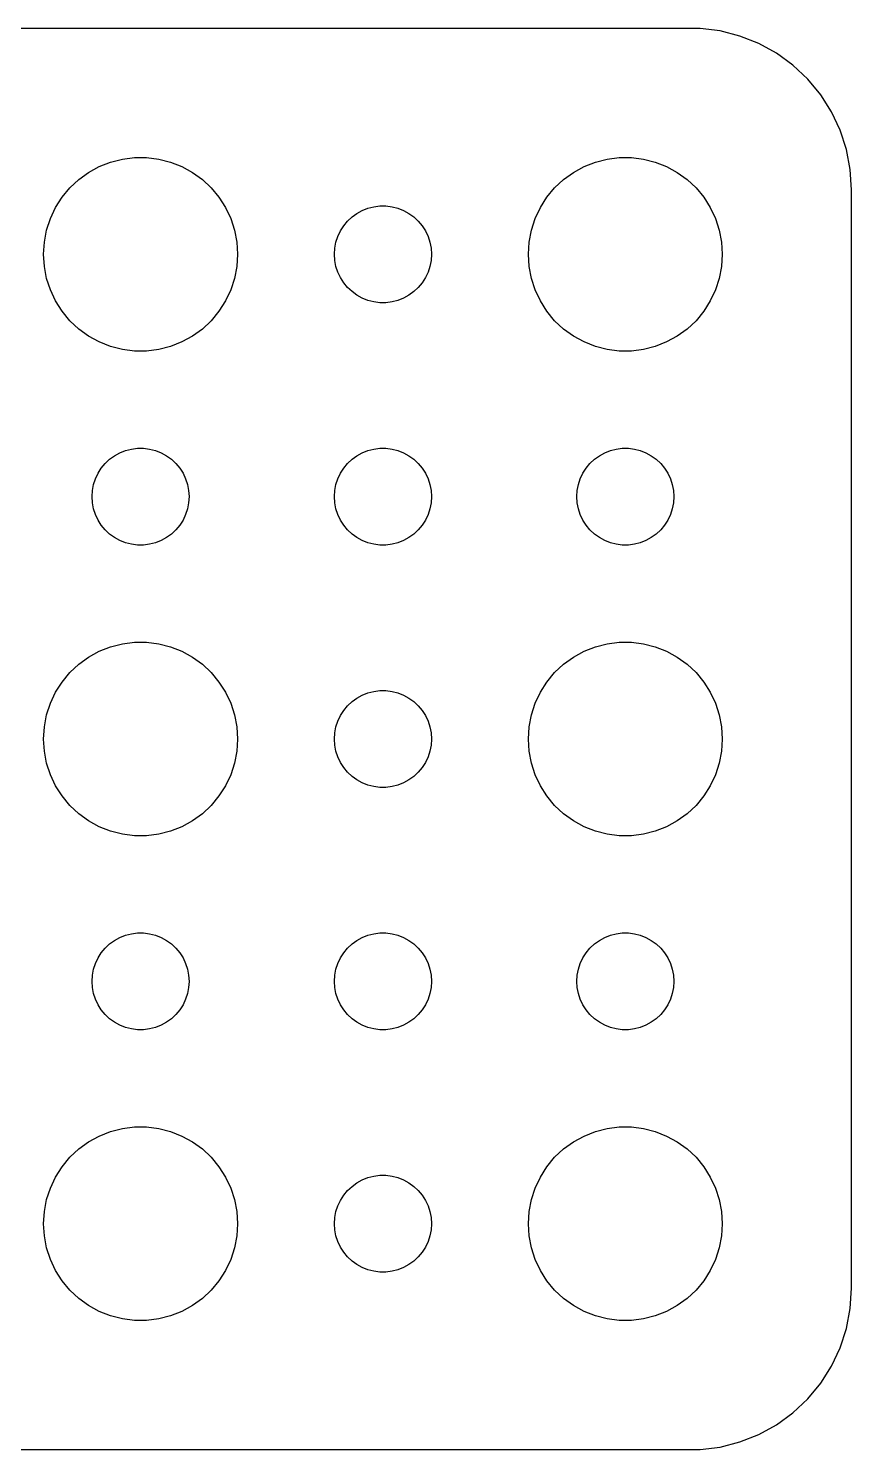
# Model space of a CAD drawing. Header units: metres. Extents: x -44 to 44, y 140 to 346.
# Drawn here: x 19.03 to 44.5, y 194.01 to 237.99 of the extents above; entities that cross this region are included whole.
import ezdxf

# ---------------------------------------------------------------- set-up
doc = ezdxf.new("R2010")
doc.units = ezdxf.units.M

msp = doc.modelspace()

# ---------------------------------------------------------------- linework, layer by layer
for p, q in [((39.8139, 237.99), (-39.8139, 237.99)), ((40.4369, 237.911), (39.8139, 237.99)), ((41.0451, 237.755), (40.4369, 237.911)), ((41.6289, 237.524), (41.0451, 237.755)), ((42.1791, 237.222), (41.6289, 237.524)), ((42.6871, 236.853), (42.1791, 237.222)), ((43.1448, 236.423), (42.6871, 236.853)), ((43.5451, 235.939), (43.1448, 236.423)), ((43.8815, 235.409), (43.5451, 235.939)), ((44.1489, 234.841), (43.8815, 235.409)), ((44.3429, 234.243), (44.1489, 234.841)), ((21.9379, 233.947), (22.3116, 233.994)), ((22.3116, 233.994), (22.6884, 233.994)), ((22.6884, 233.994), (23.0621, 233.947)), ((36.9379, 233.947), (37.3116, 233.994)), ((37.3116, 233.994), (37.6884, 233.994)), ((37.6884, 233.994), (38.0621, 233.947)), ((44.4606, 233.627), (44.3429, 234.243)), ((20.8925, 233.533), (21.2227, 233.714)), ((21.2227, 233.714), (21.5729, 233.853)), ((21.5729, 233.853), (21.9379, 233.947)), ((23.0621, 233.947), (23.427, 233.853)), ((23.427, 233.853), (23.7773, 233.714)), ((23.7773, 233.714), (24.1075, 233.533)), ((35.8925, 233.533), (36.2227, 233.714)), ((36.2227, 233.714), (36.5729, 233.853)), ((36.5729, 233.853), (36.9379, 233.947)), ((38.0621, 233.947), (38.427, 233.853)), ((38.427, 233.853), (38.7773, 233.714)), ((38.7773, 233.714), (39.1075, 233.533)), ((44.5, 233), (44.4606, 233.627)), ((20.3131, 233.054), (20.5877, 233.312)), ((20.5877, 233.312), (20.8925, 233.533)), ((24.1075, 233.533), (24.4123, 233.312)), ((24.4123, 233.312), (24.6869, 233.054)), ((35.3131, 233.054), (35.5877, 233.312)), ((35.5877, 233.312), (35.8925, 233.533)), ((39.1075, 233.533), (39.4123, 233.312)), ((39.4123, 233.312), (39.6869, 233.054)), ((19.8711, 232.445), (20.0729, 232.763)), ((20.0729, 232.763), (20.3131, 233.054)), ((24.6869, 233.054), (24.927, 232.763)), ((24.927, 232.763), (25.1289, 232.445)), ((34.8711, 232.445), (35.0729, 232.763)), ((35.0729, 232.763), (35.3131, 233.054)), ((39.6869, 233.054), (39.927, 232.763)), ((39.927, 232.763), (40.1289, 232.445)), ((44.5, 199), (44.5, 233)), ((19.7107, 232.104), (19.8711, 232.445)), ((25.1289, 232.445), (25.2893, 232.104)), ((29.0439, 232.156), (29.1963, 232.266)), ((29.1963, 232.266), (29.3613, 232.357)), ((29.3613, 232.357), (29.5365, 232.427)), ((29.5365, 232.427), (29.7189, 232.473)), ((29.7189, 232.473), (29.9058, 232.497)), ((29.9058, 232.497), (30.0942, 232.497)), ((30.0942, 232.497), (30.2811, 232.473)), ((30.2811, 232.473), (30.4635, 232.427)), ((30.4635, 232.427), (30.6387, 232.357)), ((30.6387, 232.357), (30.8037, 232.266)), ((30.8037, 232.266), (30.9561, 232.156)), ((34.7107, 232.104), (34.8711, 232.445)), ((40.1289, 232.445), (40.2893, 232.104)), ((19.5942, 231.746), (19.7107, 232.104)), ((25.2893, 232.104), (25.4057, 231.746)), ((28.6855, 231.723), (28.7865, 231.882)), ((28.7865, 231.882), (28.9065, 232.027)), ((28.9065, 232.027), (29.0439, 232.156)), ((30.9561, 232.156), (31.0934, 232.027)), ((31.0934, 232.027), (31.2135, 231.882)), ((31.2135, 231.882), (31.3145, 231.723)), ((34.5942, 231.746), (34.7107, 232.104)), ((40.2893, 232.104), (40.4057, 231.746)), ((19.5, 231), (19.5237, 231.376)), ((19.5237, 231.376), (19.5942, 231.746)), ((25.4057, 231.746), (25.4763, 231.376)), ((25.4763, 231.376), (25.5, 231)), ((28.5118, 231.188), (28.5471, 231.373)), ((28.5471, 231.373), (28.6053, 231.552)), ((28.6053, 231.552), (28.6855, 231.723)), ((31.3145, 231.723), (31.3947, 231.552)), ((31.3947, 231.552), (31.4529, 231.373)), ((31.4529, 231.373), (31.4882, 231.188)), ((34.5, 231), (34.5237, 231.376)), ((34.5237, 231.376), (34.5942, 231.746)), ((40.4057, 231.746), (40.4763, 231.376)), ((40.4763, 231.376), (40.5, 231)), ((19.5237, 230.624), (19.5, 231)), ((25.5, 231), (25.4763, 230.624)), ((28.5, 231), (28.5118, 231.188)), ((28.5118, 230.812), (28.5, 231)), ((31.4882, 231.188), (31.5, 231)), ((31.5, 231), (31.4882, 230.812)), ((34.5237, 230.624), (34.5, 231)), ((40.5, 231), (40.4763, 230.624)), ((19.5942, 230.254), (19.5237, 230.624)), ((25.4763, 230.624), (25.4057, 230.254)), ((28.5471, 230.627), (28.5118, 230.812)), ((28.6053, 230.448), (28.5471, 230.627)), ((31.4529, 230.627), (31.3947, 230.448)), ((31.4882, 230.812), (31.4529, 230.627)), ((34.5942, 230.254), (34.5237, 230.624)), ((40.4763, 230.624), (40.4057, 230.254)), ((19.7107, 229.896), (19.5942, 230.254)), ((25.4057, 230.254), (25.2893, 229.896)), ((28.6855, 230.277), (28.6053, 230.448)), ((28.7865, 230.118), (28.6855, 230.277)), ((28.9065, 229.973), (28.7865, 230.118)), ((31.2135, 230.118), (31.0934, 229.973)), ((31.3145, 230.277), (31.2135, 230.118)), ((31.3947, 230.448), (31.3145, 230.277)), ((34.7107, 229.896), (34.5942, 230.254)), ((40.4057, 230.254), (40.2893, 229.896)), ((19.8711, 229.555), (19.7107, 229.896)), ((25.2893, 229.896), (25.1289, 229.555)), ((29.0439, 229.844), (28.9065, 229.973)), ((29.1963, 229.734), (29.0439, 229.844)), ((29.3613, 229.643), (29.1963, 229.734)), ((29.5365, 229.573), (29.3613, 229.643)), ((30.6387, 229.643), (30.4635, 229.573)), ((30.8037, 229.734), (30.6387, 229.643)), ((30.9561, 229.844), (30.8037, 229.734)), ((31.0934, 229.973), (30.9561, 229.844)), ((34.8711, 229.555), (34.7107, 229.896)), ((40.2893, 229.896), (40.1289, 229.555)), ((20.0729, 229.237), (19.8711, 229.555)), ((20.3131, 228.946), (20.0729, 229.237)), ((24.927, 229.237), (24.6869, 228.946)), ((25.1289, 229.555), (24.927, 229.237)), ((29.7189, 229.527), (29.5365, 229.573)), ((29.9058, 229.503), (29.7189, 229.527)), ((30.0942, 229.503), (29.9058, 229.503)), ((30.2811, 229.527), (30.0942, 229.503)), ((30.4635, 229.573), (30.2811, 229.527)), ((35.0729, 229.237), (34.8711, 229.555)), ((35.3131, 228.946), (35.0729, 229.237)), ((39.927, 229.237), (39.6869, 228.946)), ((40.1289, 229.555), (39.927, 229.237)), ((20.5877, 228.688), (20.3131, 228.946)), ((24.6869, 228.946), (24.4123, 228.688)), ((35.5877, 228.688), (35.3131, 228.946)), ((39.6869, 228.946), (39.4123, 228.688)), ((20.8925, 228.467), (20.5877, 228.688)), ((21.2227, 228.286), (20.8925, 228.467)), ((21.5729, 228.147), (21.2227, 228.286)), ((23.7773, 228.286), (23.427, 228.147)), ((24.1075, 228.467), (23.7773, 228.286)), ((24.4123, 228.688), (24.1075, 228.467)), ((35.8925, 228.467), (35.5877, 228.688)), ((36.2227, 228.286), (35.8925, 228.467)), ((36.5729, 228.147), (36.2227, 228.286)), ((38.7773, 228.286), (38.427, 228.147)), ((39.1075, 228.467), (38.7773, 228.286)), ((39.4123, 228.688), (39.1075, 228.467)), ((21.9379, 228.053), (21.5729, 228.147)), ((22.3116, 228.006), (21.9379, 228.053)), ((22.6884, 228.006), (22.3116, 228.006)), ((23.0621, 228.053), (22.6884, 228.006)), ((23.427, 228.147), (23.0621, 228.053)), ((36.9379, 228.053), (36.5729, 228.147)), ((37.3116, 228.006), (36.9379, 228.053)), ((37.6884, 228.006), (37.3116, 228.006)), ((38.0621, 228.053), (37.6884, 228.006)), ((38.427, 228.147), (38.0621, 228.053)), ((21.5439, 224.656), (21.6963, 224.766)), ((21.6963, 224.766), (21.8613, 224.857)), ((21.8613, 224.857), (22.0365, 224.927)), ((22.0365, 224.927), (22.2189, 224.973)), ((22.2189, 224.973), (22.4058, 224.997)), ((22.4058, 224.997), (22.5942, 224.997)), ((22.5942, 224.997), (22.7811, 224.973)), ((22.7811, 224.973), (22.9635, 224.927)), ((22.9635, 224.927), (23.1387, 224.857)), ((23.1387, 224.857), (23.3037, 224.766)), ((23.3037, 224.766), (23.4561, 224.656)), ((29.0439, 224.656), (29.1963, 224.766)), ((29.1963, 224.766), (29.3613, 224.857)), ((29.3613, 224.857), (29.5365, 224.927)), ((29.5365, 224.927), (29.7189, 224.973)), ((29.7189, 224.973), (29.9058, 224.997)), ((29.9058, 224.997), (30.0942, 224.997)), ((30.0942, 224.997), (30.2811, 224.973)), ((30.2811, 224.973), (30.4635, 224.927)), ((30.4635, 224.927), (30.6387, 224.857)), ((30.6387, 224.857), (30.8037, 224.766)), ((30.8037, 224.766), (30.9561, 224.656)), ((36.5439, 224.656), (36.6963, 224.766)), ((36.6963, 224.766), (36.8613, 224.857)), ((36.8613, 224.857), (37.0365, 224.927)), ((37.0365, 224.927), (37.2189, 224.973)), ((37.2189, 224.973), (37.4058, 224.997)), ((37.4058, 224.997), (37.5942, 224.997)), ((37.5942, 224.997), (37.7811, 224.973)), ((37.7811, 224.973), (37.9635, 224.927)), ((37.9635, 224.927), (38.1387, 224.857)), ((38.1387, 224.857), (38.3037, 224.766)), ((38.3037, 224.766), (38.4561, 224.656)), ((21.1855, 224.223), (21.2865, 224.382)), ((21.2865, 224.382), (21.4065, 224.527)), ((21.4065, 224.527), (21.5439, 224.656)), ((23.4561, 224.656), (23.5934, 224.527)), ((23.5934, 224.527), (23.7135, 224.382)), ((23.7135, 224.382), (23.8145, 224.223)), ((28.6855, 224.223), (28.7865, 224.382)), ((28.7865, 224.382), (28.9065, 224.527)), ((28.9065, 224.527), (29.0439, 224.656)), ((30.9561, 224.656), (31.0934, 224.527)), ((31.0934, 224.527), (31.2135, 224.382)), ((31.2135, 224.382), (31.3145, 224.223)), ((36.1855, 224.223), (36.2865, 224.382)), ((36.2865, 224.382), (36.4065, 224.527)), ((36.4065, 224.527), (36.5439, 224.656)), ((38.4561, 224.656), (38.5934, 224.527)), ((38.5934, 224.527), (38.7135, 224.382)), ((38.7135, 224.382), (38.8145, 224.223)), ((21.0118, 223.688), (21.0471, 223.873)), ((21.0471, 223.873), (21.1053, 224.052)), ((21.1053, 224.052), (21.1855, 224.223)), ((23.8145, 224.223), (23.8947, 224.052)), ((23.8947, 224.052), (23.9529, 223.873)), ((23.9529, 223.873), (23.9882, 223.688)), ((28.5118, 223.688), (28.5471, 223.873)), ((28.5471, 223.873), (28.6053, 224.052)), ((28.6053, 224.052), (28.6855, 224.223)), ((31.3145, 224.223), (31.3947, 224.052)), ((31.3947, 224.052), (31.4529, 223.873)), ((31.4529, 223.873), (31.4882, 223.688)), ((36.0118, 223.688), (36.0471, 223.873)), ((36.0471, 223.873), (36.1053, 224.052)), ((36.1053, 224.052), (36.1855, 224.223)), ((38.8145, 224.223), (38.8947, 224.052)), ((38.8947, 224.052), (38.9529, 223.873)), ((38.9529, 223.873), (38.9882, 223.688)), ((21, 223.5), (21.0118, 223.688)), ((21.0118, 223.312), (21, 223.5)), ((23.9882, 223.688), (24, 223.5)), ((24, 223.5), (23.9882, 223.312)), ((28.5, 223.5), (28.5118, 223.688)), ((28.5118, 223.312), (28.5, 223.5)), ((31.4882, 223.688), (31.5, 223.5)), ((31.5, 223.5), (31.4882, 223.312)), ((36, 223.5), (36.0118, 223.688)), ((36.0118, 223.312), (36, 223.5)), ((38.9882, 223.688), (39, 223.5)), ((39, 223.5), (38.9882, 223.312)), ((21.0471, 223.127), (21.0118, 223.312)), ((21.1053, 222.948), (21.0471, 223.127)), ((23.9529, 223.127), (23.8947, 222.948)), ((23.9882, 223.312), (23.9529, 223.127)), ((28.5471, 223.127), (28.5118, 223.312)), ((28.6053, 222.948), (28.5471, 223.127)), ((31.4529, 223.127), (31.3947, 222.948)), ((31.4882, 223.312), (31.4529, 223.127)), ((36.0471, 223.127), (36.0118, 223.312)), ((36.1053, 222.948), (36.0471, 223.127)), ((38.9529, 223.127), (38.8947, 222.948)), ((38.9882, 223.312), (38.9529, 223.127)), ((21.1855, 222.777), (21.1053, 222.948)), ((21.2865, 222.618), (21.1855, 222.777)), ((21.4065, 222.473), (21.2865, 222.618)), ((23.7135, 222.618), (23.5934, 222.473)), ((23.8145, 222.777), (23.7135, 222.618)), ((23.8947, 222.948), (23.8145, 222.777)), ((28.6855, 222.777), (28.6053, 222.948)), ((28.7865, 222.618), (28.6855, 222.777)), ((28.9065, 222.473), (28.7865, 222.618)), ((31.2135, 222.618), (31.0934, 222.473)), ((31.3145, 222.777), (31.2135, 222.618)), ((31.3947, 222.948), (31.3145, 222.777)), ((36.1855, 222.777), (36.1053, 222.948)), ((36.2865, 222.618), (36.1855, 222.777)), ((36.4065, 222.473), (36.2865, 222.618)), ((38.7135, 222.618), (38.5934, 222.473)), ((38.8145, 222.777), (38.7135, 222.618)), ((38.8947, 222.948), (38.8145, 222.777)), ((21.5439, 222.344), (21.4065, 222.473)), ((21.6963, 222.234), (21.5439, 222.344)), ((21.8613, 222.143), (21.6963, 222.234)), ((22.0365, 222.073), (21.8613, 222.143)), ((23.1387, 222.143), (22.9635, 222.073)), ((23.3037, 222.234), (23.1387, 222.143)), ((23.4561, 222.344), (23.3037, 222.234)), ((23.5934, 222.473), (23.4561, 222.344)), ((29.0439, 222.344), (28.9065, 222.473)), ((29.1963, 222.234), (29.0439, 222.344)), ((29.3613, 222.143), (29.1963, 222.234)), ((29.5365, 222.073), (29.3613, 222.143)), ((30.6387, 222.143), (30.4635, 222.073)), ((30.8037, 222.234), (30.6387, 222.143)), ((30.9561, 222.344), (30.8037, 222.234)), ((31.0934, 222.473), (30.9561, 222.344)), ((36.5439, 222.344), (36.4065, 222.473)), ((36.6963, 222.234), (36.5439, 222.344)), ((36.8613, 222.143), (36.6963, 222.234)), ((37.0365, 222.073), (36.8613, 222.143)), ((38.1387, 222.143), (37.9635, 222.073)), ((38.3037, 222.234), (38.1387, 222.143)), ((38.4561, 222.344), (38.3037, 222.234)), ((38.5934, 222.473), (38.4561, 222.344)), ((22.2189, 222.027), (22.0365, 222.073)), ((22.4058, 222.003), (22.2189, 222.027)), ((22.5942, 222.003), (22.4058, 222.003)), ((22.7811, 222.027), (22.5942, 222.003)), ((22.9635, 222.073), (22.7811, 222.027)), ((29.7189, 222.027), (29.5365, 222.073)), ((29.9058, 222.003), (29.7189, 222.027)), ((30.0942, 222.003), (29.9058, 222.003)), ((30.2811, 222.027), (30.0942, 222.003)), ((30.4635, 222.073), (30.2811, 222.027)), ((37.2189, 222.027), (37.0365, 222.073)), ((37.4058, 222.003), (37.2189, 222.027)), ((37.5942, 222.003), (37.4058, 222.003)), ((37.7811, 222.027), (37.5942, 222.003)), ((37.9635, 222.073), (37.7811, 222.027)), ((20.8925, 218.533), (21.2227, 218.714)), ((21.2227, 218.714), (21.5729, 218.853)), ((21.5729, 218.853), (21.9379, 218.947)), ((21.9379, 218.947), (22.3116, 218.994)), ((22.3116, 218.994), (22.6884, 218.994)), ((22.6884, 218.994), (23.0621, 218.947)), ((23.0621, 218.947), (23.427, 218.853)), ((23.427, 218.853), (23.7773, 218.714)), ((23.7773, 218.714), (24.1075, 218.533)), ((35.8925, 218.533), (36.2227, 218.714)), ((36.2227, 218.714), (36.5729, 218.853)), ((36.5729, 218.853), (36.9379, 218.947)), ((36.9379, 218.947), (37.3116, 218.994)), ((37.3116, 218.994), (37.6884, 218.994)), ((37.6884, 218.994), (38.0621, 218.947)), ((38.0621, 218.947), (38.427, 218.853)), ((38.427, 218.853), (38.7773, 218.714)), ((38.7773, 218.714), (39.1075, 218.533)), ((20.3131, 218.054), (20.5877, 218.312)), ((20.5877, 218.312), (20.8925, 218.533)), ((24.1075, 218.533), (24.4123, 218.312)), ((24.4123, 218.312), (24.6869, 218.054)), ((35.3131, 218.054), (35.5877, 218.312)), ((35.5877, 218.312), (35.8925, 218.533)), ((39.1075, 218.533), (39.4123, 218.312)), ((39.4123, 218.312), (39.6869, 218.054)), ((19.8711, 217.445), (20.0729, 217.763)), ((20.0729, 217.763), (20.3131, 218.054)), ((24.6869, 218.054), (24.927, 217.763)), ((24.927, 217.763), (25.1289, 217.445)), ((34.8711, 217.445), (35.0729, 217.763)), ((35.0729, 217.763), (35.3131, 218.054)), ((39.6869, 218.054), (39.927, 217.763)), ((39.927, 217.763), (40.1289, 217.445)), ((19.7107, 217.104), (19.8711, 217.445)), ((25.1289, 217.445), (25.2893, 217.104)), ((29.0439, 217.156), (29.1963, 217.266)), ((29.1963, 217.266), (29.3613, 217.357)), ((29.3613, 217.357), (29.5365, 217.427)), ((29.5365, 217.427), (29.7189, 217.473)), ((29.7189, 217.473), (29.9058, 217.497)), ((29.9058, 217.497), (30.0942, 217.497)), ((30.0942, 217.497), (30.2811, 217.473)), ((30.2811, 217.473), (30.4635, 217.427)), ((30.4635, 217.427), (30.6387, 217.357)), ((30.6387, 217.357), (30.8037, 217.266)), ((30.8037, 217.266), (30.9561, 217.156)), ((34.7107, 217.104), (34.8711, 217.445)), ((40.1289, 217.445), (40.2893, 217.104)), ((19.5942, 216.746), (19.7107, 217.104)), ((25.2893, 217.104), (25.4057, 216.746)), ((28.6855, 216.723), (28.7865, 216.882)), ((28.7865, 216.882), (28.9065, 217.027)), ((28.9065, 217.027), (29.0439, 217.156)), ((30.9561, 217.156), (31.0934, 217.027)), ((31.0934, 217.027), (31.2135, 216.882)), ((31.2135, 216.882), (31.3145, 216.723)), ((34.5942, 216.746), (34.7107, 217.104)), ((40.2893, 217.104), (40.4057, 216.746)), ((19.5237, 216.376), (19.5942, 216.746)), ((25.4057, 216.746), (25.4763, 216.376)), ((28.5471, 216.373), (28.6053, 216.552)), ((28.6053, 216.552), (28.6855, 216.723)), ((31.3145, 216.723), (31.3947, 216.552)), ((31.3947, 216.552), (31.4529, 216.373)), ((34.5237, 216.376), (34.5942, 216.746)), ((40.4057, 216.746), (40.4763, 216.376)), ((19.5, 216), (19.5237, 216.376)), ((19.5237, 215.624), (19.5, 216)), ((25.4763, 216.376), (25.5, 216)), ((25.5, 216), (25.4763, 215.624)), ((28.5, 216), (28.5118, 216.188)), ((28.5118, 215.812), (28.5, 216)), ((28.5118, 216.188), (28.5471, 216.373)), ((31.4529, 216.373), (31.4882, 216.188)), ((31.4882, 216.188), (31.5, 216)), ((31.5, 216), (31.4882, 215.812)), ((34.5, 216), (34.5237, 216.376)), ((34.5237, 215.624), (34.5, 216)), ((40.4763, 216.376), (40.5, 216)), ((40.5, 216), (40.4763, 215.624)), ((19.5942, 215.254), (19.5237, 215.624)), ((25.4763, 215.624), (25.4057, 215.254)), ((28.5471, 215.627), (28.5118, 215.812)), ((28.6053, 215.448), (28.5471, 215.627)), ((31.4529, 215.627), (31.3947, 215.448)), ((31.4882, 215.812), (31.4529, 215.627)), ((34.5942, 215.254), (34.5237, 215.624)), ((40.4763, 215.624), (40.4057, 215.254)), ((19.7107, 214.896), (19.5942, 215.254)), ((25.4057, 215.254), (25.2893, 214.896)), ((28.6855, 215.277), (28.6053, 215.448)), ((28.7865, 215.118), (28.6855, 215.277)), ((28.9065, 214.973), (28.7865, 215.118)), ((31.2135, 215.118), (31.0934, 214.973)), ((31.3145, 215.277), (31.2135, 215.118)), ((31.3947, 215.448), (31.3145, 215.277)), ((34.7107, 214.896), (34.5942, 215.254)), ((40.4057, 215.254), (40.2893, 214.896)), ((19.8711, 214.555), (19.7107, 214.896)), ((25.2893, 214.896), (25.1289, 214.555)), ((29.0439, 214.844), (28.9065, 214.973)), ((29.1963, 214.734), (29.0439, 214.844)), ((29.3613, 214.643), (29.1963, 214.734)), ((29.5365, 214.573), (29.3613, 214.643)), ((30.6387, 214.643), (30.4635, 214.573)), ((30.8037, 214.734), (30.6387, 214.643)), ((30.9561, 214.844), (30.8037, 214.734)), ((31.0934, 214.973), (30.9561, 214.844)), ((34.8711, 214.555), (34.7107, 214.896)), ((40.2893, 214.896), (40.1289, 214.555)), ((20.0729, 214.237), (19.8711, 214.555)), ((20.3131, 213.946), (20.0729, 214.237)), ((24.927, 214.237), (24.6869, 213.946)), ((25.1289, 214.555), (24.927, 214.237)), ((29.7189, 214.527), (29.5365, 214.573)), ((29.9058, 214.503), (29.7189, 214.527)), ((30.0942, 214.503), (29.9058, 214.503)), ((30.2811, 214.527), (30.0942, 214.503)), ((30.4635, 214.573), (30.2811, 214.527)), ((35.0729, 214.237), (34.8711, 214.555)), ((35.3131, 213.946), (35.0729, 214.237)), ((39.927, 214.237), (39.6869, 213.946)), ((40.1289, 214.555), (39.927, 214.237)), ((20.5877, 213.688), (20.3131, 213.946)), ((24.6869, 213.946), (24.4123, 213.688)), ((35.5877, 213.688), (35.3131, 213.946)), ((39.6869, 213.946), (39.4123, 213.688)), ((20.8925, 213.467), (20.5877, 213.688)), ((21.2227, 213.286), (20.8925, 213.467)), ((24.1075, 213.467), (23.7773, 213.286)), ((24.4123, 213.688), (24.1075, 213.467)), ((35.8925, 213.467), (35.5877, 213.688)), ((36.2227, 213.286), (35.8925, 213.467)), ((39.1075, 213.467), (38.7773, 213.286)), ((39.4123, 213.688), (39.1075, 213.467)), ((21.5729, 213.147), (21.2227, 213.286)), ((21.9379, 213.053), (21.5729, 213.147)), ((22.3116, 213.006), (21.9379, 213.053)), ((22.6884, 213.006), (22.3116, 213.006)), ((23.0621, 213.053), (22.6884, 213.006)), ((23.427, 213.147), (23.0621, 213.053)), ((23.7773, 213.286), (23.427, 213.147)), ((36.5729, 213.147), (36.2227, 213.286)), ((36.9379, 213.053), (36.5729, 213.147)), ((37.3116, 213.006), (36.9379, 213.053)), ((37.6884, 213.006), (37.3116, 213.006)), ((38.0621, 213.053), (37.6884, 213.006)), ((38.427, 213.147), (38.0621, 213.053)), ((38.7773, 213.286), (38.427, 213.147)), ((21.6963, 209.766), (21.8613, 209.857)), ((21.8613, 209.857), (22.0365, 209.927)), ((22.0365, 209.927), (22.2189, 209.973)), ((22.2189, 209.973), (22.4058, 209.997)), ((22.4058, 209.997), (22.5942, 209.997)), ((22.5942, 209.997), (22.7811, 209.973)), ((22.7811, 209.973), (22.9635, 209.927)), ((22.9635, 209.927), (23.1387, 209.857)), ((23.1387, 209.857), (23.3037, 209.766)), ((29.1963, 209.766), (29.3613, 209.857)), ((29.3613, 209.857), (29.5365, 209.927)), ((29.5365, 209.927), (29.7189, 209.973)), ((29.7189, 209.973), (29.9058, 209.997)), ((29.9058, 209.997), (30.0942, 209.997)), ((30.0942, 209.997), (30.2811, 209.973)), ((30.2811, 209.973), (30.4635, 209.927)), ((30.4635, 209.927), (30.6387, 209.857)), ((30.6387, 209.857), (30.8037, 209.766)), ((36.6963, 209.766), (36.8613, 209.857)), ((36.8613, 209.857), (37.0365, 209.927)), ((37.0365, 209.927), (37.2189, 209.973)), ((37.2189, 209.973), (37.4058, 209.997)), ((37.4058, 209.997), (37.5942, 209.997)), ((37.5942, 209.997), (37.7811, 209.973)), ((37.7811, 209.973), (37.9635, 209.927)), ((37.9635, 209.927), (38.1387, 209.857)), ((38.1387, 209.857), (38.3037, 209.766)), ((21.1855, 209.223), (21.2865, 209.382)), ((21.2865, 209.382), (21.4065, 209.527)), ((21.4065, 209.527), (21.5439, 209.656)), ((21.5439, 209.656), (21.6963, 209.766)), ((23.3037, 209.766), (23.4561, 209.656)), ((23.4561, 209.656), (23.5934, 209.527)), ((23.5934, 209.527), (23.7135, 209.382)), ((23.7135, 209.382), (23.8145, 209.223)), ((28.6855, 209.223), (28.7865, 209.382)), ((28.7865, 209.382), (28.9065, 209.527)), ((28.9065, 209.527), (29.0439, 209.656)), ((29.0439, 209.656), (29.1963, 209.766)), ((30.8037, 209.766), (30.9561, 209.656)), ((30.9561, 209.656), (31.0934, 209.527)), ((31.0934, 209.527), (31.2135, 209.382)), ((31.2135, 209.382), (31.3145, 209.223)), ((36.1855, 209.223), (36.2865, 209.382)), ((36.2865, 209.382), (36.4065, 209.527)), ((36.4065, 209.527), (36.5439, 209.656)), ((36.5439, 209.656), (36.6963, 209.766)), ((38.3037, 209.766), (38.4561, 209.656)), ((38.4561, 209.656), (38.5934, 209.527)), ((38.5934, 209.527), (38.7135, 209.382)), ((38.7135, 209.382), (38.8145, 209.223)), ((21.0471, 208.873), (21.1053, 209.052)), ((21.1053, 209.052), (21.1855, 209.223)), ((23.8145, 209.223), (23.8947, 209.052)), ((23.8947, 209.052), (23.9529, 208.873)), ((28.5471, 208.873), (28.6053, 209.052)), ((28.6053, 209.052), (28.6855, 209.223)), ((31.3145, 209.223), (31.3947, 209.052)), ((31.3947, 209.052), (31.4529, 208.873)), ((36.0471, 208.873), (36.1053, 209.052)), ((36.1053, 209.052), (36.1855, 209.223)), ((38.8145, 209.223), (38.8947, 209.052)), ((38.8947, 209.052), (38.9529, 208.873)), ((21, 208.5), (21.0118, 208.688)), ((21.0118, 208.312), (21, 208.5)), ((21.0118, 208.688), (21.0471, 208.873)), ((23.9529, 208.873), (23.9882, 208.688)), ((23.9882, 208.688), (24, 208.5)), ((24, 208.5), (23.9882, 208.312)), ((28.5, 208.5), (28.5118, 208.688)), ((28.5118, 208.312), (28.5, 208.5)), ((28.5118, 208.688), (28.5471, 208.873)), ((31.4529, 208.873), (31.4882, 208.688)), ((31.4882, 208.688), (31.5, 208.5)), ((31.5, 208.5), (31.4882, 208.312)), ((36, 208.5), (36.0118, 208.688)), ((36.0118, 208.312), (36, 208.5)), ((36.0118, 208.688), (36.0471, 208.873)), ((38.9529, 208.873), (38.9882, 208.688)), ((38.9882, 208.688), (39, 208.5)), ((39, 208.5), (38.9882, 208.312)), ((21.0471, 208.127), (21.0118, 208.312)), ((21.1053, 207.948), (21.0471, 208.127)), ((23.9529, 208.127), (23.8947, 207.948)), ((23.9882, 208.312), (23.9529, 208.127)), ((28.5471, 208.127), (28.5118, 208.312)), ((28.6053, 207.948), (28.5471, 208.127)), ((31.4529, 208.127), (31.3947, 207.948)), ((31.4882, 208.312), (31.4529, 208.127)), ((36.0471, 208.127), (36.0118, 208.312)), ((36.1053, 207.948), (36.0471, 208.127)), ((38.9529, 208.127), (38.8947, 207.948)), ((38.9882, 208.312), (38.9529, 208.127)), ((21.1855, 207.777), (21.1053, 207.948)), ((21.2865, 207.618), (21.1855, 207.777)), ((21.4065, 207.473), (21.2865, 207.618)), ((23.7135, 207.618), (23.5934, 207.473)), ((23.8145, 207.777), (23.7135, 207.618)), ((23.8947, 207.948), (23.8145, 207.777)), ((28.6855, 207.777), (28.6053, 207.948)), ((28.7865, 207.618), (28.6855, 207.777)), ((28.9065, 207.473), (28.7865, 207.618)), ((31.2135, 207.618), (31.0934, 207.473)), ((31.3145, 207.777), (31.2135, 207.618)), ((31.3947, 207.948), (31.3145, 207.777)), ((36.1855, 207.777), (36.1053, 207.948)), ((36.2865, 207.618), (36.1855, 207.777)), ((36.4065, 207.473), (36.2865, 207.618)), ((38.7135, 207.618), (38.5934, 207.473)), ((38.8145, 207.777), (38.7135, 207.618)), ((38.8947, 207.948), (38.8145, 207.777)), ((21.5439, 207.344), (21.4065, 207.473)), ((21.6963, 207.234), (21.5439, 207.344)), ((21.8613, 207.143), (21.6963, 207.234)), ((23.3037, 207.234), (23.1387, 207.143)), ((23.4561, 207.344), (23.3037, 207.234)), ((23.5934, 207.473), (23.4561, 207.344)), ((29.0439, 207.344), (28.9065, 207.473)), ((29.1963, 207.234), (29.0439, 207.344)), ((29.3613, 207.143), (29.1963, 207.234)), ((30.8037, 207.234), (30.6387, 207.143)), ((30.9561, 207.344), (30.8037, 207.234)), ((31.0934, 207.473), (30.9561, 207.344)), ((36.5439, 207.344), (36.4065, 207.473)), ((36.6963, 207.234), (36.5439, 207.344)), ((36.8613, 207.143), (36.6963, 207.234)), ((38.3037, 207.234), (38.1387, 207.143)), ((38.4561, 207.344), (38.3037, 207.234)), ((38.5934, 207.473), (38.4561, 207.344)), ((22.0365, 207.073), (21.8613, 207.143)), ((22.2189, 207.027), (22.0365, 207.073)), ((22.4058, 207.003), (22.2189, 207.027)), ((22.5942, 207.003), (22.4058, 207.003)), ((22.7811, 207.027), (22.5942, 207.003)), ((22.9635, 207.073), (22.7811, 207.027)), ((23.1387, 207.143), (22.9635, 207.073)), ((29.5365, 207.073), (29.3613, 207.143)), ((29.7189, 207.027), (29.5365, 207.073)), ((29.9058, 207.003), (29.7189, 207.027)), ((30.0942, 207.003), (29.9058, 207.003)), ((30.2811, 207.027), (30.0942, 207.003)), ((30.4635, 207.073), (30.2811, 207.027)), ((30.6387, 207.143), (30.4635, 207.073)), ((37.0365, 207.073), (36.8613, 207.143)), ((37.2189, 207.027), (37.0365, 207.073)), ((37.4058, 207.003), (37.2189, 207.027)), ((37.5942, 207.003), (37.4058, 207.003)), ((37.7811, 207.027), (37.5942, 207.003)), ((37.9635, 207.073), (37.7811, 207.027)), ((38.1387, 207.143), (37.9635, 207.073)), ((20.8925, 203.533), (21.2227, 203.714)), ((21.2227, 203.714), (21.5729, 203.853)), ((21.5729, 203.853), (21.9379, 203.947)), ((21.9379, 203.947), (22.3116, 203.994)), ((22.3116, 203.994), (22.6884, 203.994)), ((22.6884, 203.994), (23.0621, 203.947)), ((23.0621, 203.947), (23.427, 203.853)), ((23.427, 203.853), (23.7773, 203.714)), ((23.7773, 203.714), (24.1075, 203.533)), ((35.8925, 203.533), (36.2227, 203.714)), ((36.2227, 203.714), (36.5729, 203.853)), ((36.5729, 203.853), (36.9379, 203.947)), ((36.9379, 203.947), (37.3116, 203.994)), ((37.3116, 203.994), (37.6884, 203.994)), ((37.6884, 203.994), (38.0621, 203.947)), ((38.0621, 203.947), (38.427, 203.853)), ((38.427, 203.853), (38.7773, 203.714)), ((38.7773, 203.714), (39.1075, 203.533)), ((20.3131, 203.054), (20.5877, 203.312)), ((20.5877, 203.312), (20.8925, 203.533)), ((24.1075, 203.533), (24.4123, 203.312)), ((24.4123, 203.312), (24.6869, 203.054)), ((35.3131, 203.054), (35.5877, 203.312)), ((35.5877, 203.312), (35.8925, 203.533)), ((39.1075, 203.533), (39.4123, 203.312)), ((39.4123, 203.312), (39.6869, 203.054)), ((19.8711, 202.445), (20.0729, 202.763)), ((20.0729, 202.763), (20.3131, 203.054)), ((24.6869, 203.054), (24.927, 202.763)), ((24.927, 202.763), (25.1289, 202.445)), ((34.8711, 202.445), (35.0729, 202.763)), ((35.0729, 202.763), (35.3131, 203.054)), ((39.6869, 203.054), (39.927, 202.763)), ((39.927, 202.763), (40.1289, 202.445)), ((19.7107, 202.104), (19.8711, 202.445)), ((25.1289, 202.445), (25.2893, 202.104)), ((29.1963, 202.266), (29.3613, 202.357)), ((29.3613, 202.357), (29.5365, 202.427)), ((29.5365, 202.427), (29.7189, 202.473)), ((29.7189, 202.473), (29.9058, 202.497)), ((29.9058, 202.497), (30.0942, 202.497)), ((30.0942, 202.497), (30.2811, 202.473)), ((30.2811, 202.473), (30.4635, 202.427)), ((30.4635, 202.427), (30.6387, 202.357)), ((30.6387, 202.357), (30.8037, 202.266)), ((34.7107, 202.104), (34.8711, 202.445)), ((40.1289, 202.445), (40.2893, 202.104)), ((19.5942, 201.746), (19.7107, 202.104)), ((25.2893, 202.104), (25.4057, 201.746)), ((28.6855, 201.723), (28.7865, 201.882)), ((28.7865, 201.882), (28.9065, 202.027)), ((28.9065, 202.027), (29.0439, 202.156)), ((29.0439, 202.156), (29.1963, 202.266)), ((30.8037, 202.266), (30.9561, 202.156)), ((30.9561, 202.156), (31.0934, 202.027)), ((31.0934, 202.027), (31.2135, 201.882)), ((31.2135, 201.882), (31.3145, 201.723)), ((34.5942, 201.746), (34.7107, 202.104)), ((40.2893, 202.104), (40.4057, 201.746)), ((19.5237, 201.376), (19.5942, 201.746)), ((25.4057, 201.746), (25.4763, 201.376)), ((28.5471, 201.373), (28.6053, 201.552)), ((28.6053, 201.552), (28.6855, 201.723)), ((31.3145, 201.723), (31.3947, 201.552)), ((31.3947, 201.552), (31.4529, 201.373)), ((34.5237, 201.376), (34.5942, 201.746)), ((40.4057, 201.746), (40.4763, 201.376)), ((19.5, 201), (19.5237, 201.376)), ((19.5237, 200.624), (19.5, 201)), ((25.4763, 201.376), (25.5, 201)), ((25.5, 201), (25.4763, 200.624)), ((28.5, 201), (28.5118, 201.188)), ((28.5118, 200.812), (28.5, 201)), ((28.5118, 201.188), (28.5471, 201.373)), ((31.4529, 201.373), (31.4882, 201.188)), ((31.4882, 201.188), (31.5, 201)), ((31.5, 201), (31.4882, 200.812)), ((34.5, 201), (34.5237, 201.376)), ((34.5237, 200.624), (34.5, 201)), ((40.4763, 201.376), (40.5, 201)), ((40.5, 201), (40.4763, 200.624)), ((19.5942, 200.254), (19.5237, 200.624)), ((25.4763, 200.624), (25.4057, 200.254)), ((28.5471, 200.627), (28.5118, 200.812)), ((28.6053, 200.448), (28.5471, 200.627)), ((31.4529, 200.627), (31.3947, 200.448)), ((31.4882, 200.812), (31.4529, 200.627)), ((34.5942, 200.254), (34.5237, 200.624)), ((40.4763, 200.624), (40.4057, 200.254)), ((19.7107, 199.896), (19.5942, 200.254)), ((25.4057, 200.254), (25.2893, 199.896)), ((28.6855, 200.277), (28.6053, 200.448)), ((28.7865, 200.118), (28.6855, 200.277)), ((28.9065, 199.973), (28.7865, 200.118)), ((31.2135, 200.118), (31.0934, 199.973)), ((31.3145, 200.277), (31.2135, 200.118)), ((31.3947, 200.448), (31.3145, 200.277)), ((34.7107, 199.896), (34.5942, 200.254)), ((40.4057, 200.254), (40.2893, 199.896)), ((19.8711, 199.555), (19.7107, 199.896)), ((25.2893, 199.896), (25.1289, 199.555)), ((29.0439, 199.844), (28.9065, 199.973)), ((29.1963, 199.734), (29.0439, 199.844)), ((29.3613, 199.643), (29.1963, 199.734)), ((30.8037, 199.734), (30.6387, 199.643)), ((30.9561, 199.844), (30.8037, 199.734)), ((31.0934, 199.973), (30.9561, 199.844)), ((34.8711, 199.555), (34.7107, 199.896)), ((40.2893, 199.896), (40.1289, 199.555)), ((20.0729, 199.237), (19.8711, 199.555)), ((20.3131, 198.946), (20.0729, 199.237)), ((24.927, 199.237), (24.6869, 198.946)), ((25.1289, 199.555), (24.927, 199.237)), ((29.5365, 199.573), (29.3613, 199.643)), ((29.7189, 199.527), (29.5365, 199.573)), ((29.9058, 199.503), (29.7189, 199.527)), ((30.0942, 199.503), (29.9058, 199.503)), ((30.2811, 199.527), (30.0942, 199.503)), ((30.4635, 199.573), (30.2811, 199.527)), ((30.6387, 199.643), (30.4635, 199.573)), ((35.0729, 199.237), (34.8711, 199.555)), ((35.3131, 198.946), (35.0729, 199.237)), ((39.927, 199.237), (39.6869, 198.946)), ((40.1289, 199.555), (39.927, 199.237)), ((20.5877, 198.688), (20.3131, 198.946)), ((24.6869, 198.946), (24.4123, 198.688)), ((35.5877, 198.688), (35.3131, 198.946)), ((39.6869, 198.946), (39.4123, 198.688)), ((44.4606, 198.373), (44.5, 199)), ((20.8925, 198.467), (20.5877, 198.688)), ((21.2227, 198.286), (20.8925, 198.467)), ((24.1075, 198.467), (23.7773, 198.286)), ((24.4123, 198.688), (24.1075, 198.467)), ((35.8925, 198.467), (35.5877, 198.688)), ((36.2227, 198.286), (35.8925, 198.467)), ((39.1075, 198.467), (38.7773, 198.286)), ((39.4123, 198.688), (39.1075, 198.467)), ((44.3429, 197.757), (44.4606, 198.373)), ((21.5729, 198.147), (21.2227, 198.286)), ((21.9379, 198.053), (21.5729, 198.147)), ((22.3116, 198.006), (21.9379, 198.053)), ((22.6884, 198.006), (22.3116, 198.006)), ((23.0621, 198.053), (22.6884, 198.006)), ((23.427, 198.147), (23.0621, 198.053)), ((23.7773, 198.286), (23.427, 198.147)), ((36.5729, 198.147), (36.2227, 198.286)), ((36.9379, 198.053), (36.5729, 198.147)), ((37.3116, 198.006), (36.9379, 198.053)), ((37.6884, 198.006), (37.3116, 198.006)), ((38.0621, 198.053), (37.6884, 198.006)), ((38.427, 198.147), (38.0621, 198.053)), ((38.7773, 198.286), (38.427, 198.147)), ((44.1489, 197.159), (44.3429, 197.757)), ((43.8815, 196.591), (44.1489, 197.159)), ((43.5451, 196.061), (43.8815, 196.591)), ((43.1448, 195.577), (43.5451, 196.061)), ((42.6871, 195.147), (43.1448, 195.577)), ((42.1791, 194.778), (42.6871, 195.147)), ((41.0451, 194.245), (41.6289, 194.476)), ((41.6289, 194.476), (42.1791, 194.778)), ((-39.8139, 194.01), (39.8139, 194.01)), ((39.8139, 194.01), (40.4369, 194.089)), ((40.4369, 194.089), (41.0451, 194.245))]:
    msp.add_line(p, q)

doc.saveas('drawing.dxf')
